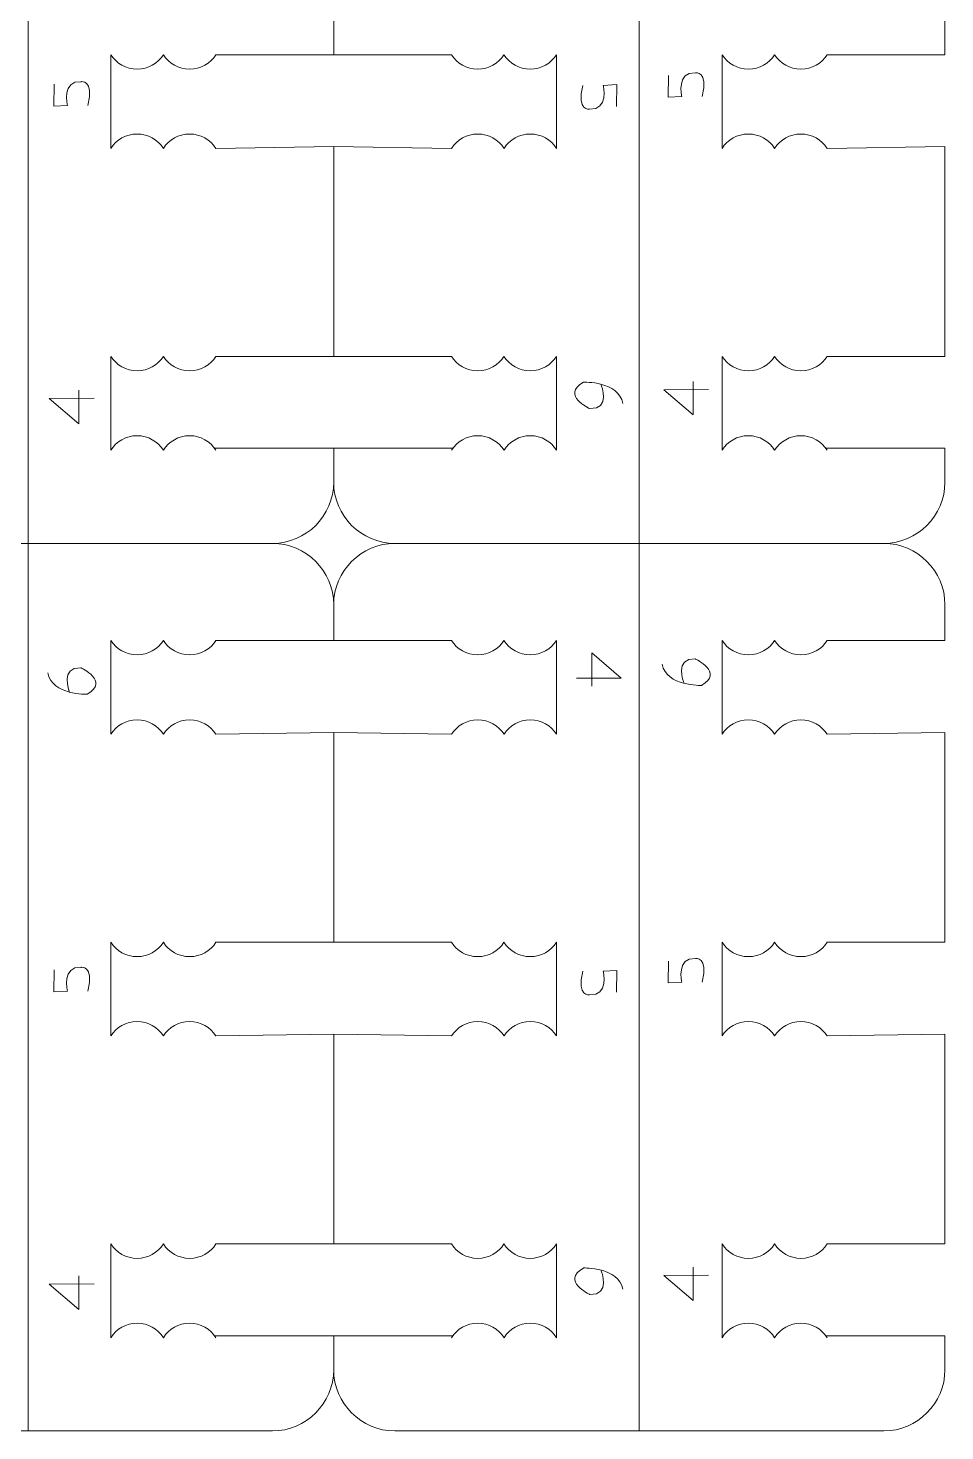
# Model space of a CAD drawing. Header units: centimetres. Extents: x -25 to 25, y -32.5 to 32.5.
# Drawn here: x 17.604 to 20.66, y 10.937 to 15.61 of the extents above; entities that cross this region are included whole.
import ezdxf

# ---------------------------------------------------------------- set-up
doc = ezdxf.new("R2010")
doc.units = ezdxf.units.CM
doc.header["$MEASUREMENT"] = 0
doc.layers.add('Capa 1', color=7, linetype='Continuous')

msp = doc.modelspace()

# ---------------------------------------------------------------- linework, layer by layer
at = {"layer": 'Capa 1', "color": 250, "lineweight": 9}
for points in [[(17.60376, 13.89342), (17.60376, 13.89342), (17.60376, 16.84943), (17.60376, 16.84943)], [(19.64104, 13.89342), (19.64104, 13.89342), (19.64104, 16.84943), (19.64104, 16.84943)], [(17.87944, 15.2089), (17.87944, 15.2089), (17.8796, 15.521), (17.8796, 15.521)], [(19.01472, 15.521), (19.01472, 15.521), (18.62239, 15.521), (18.62239, 15.521)], [(19.36534, 15.2089), (19.36534, 15.2089), (19.36517, 15.521), (19.36517, 15.521)], [(19.91672, 15.2089), (19.91672, 15.2089), (19.91689, 15.521), (19.91689, 15.521)], [(18.62239, 15.21516), (18.62239, 15.21516), (19.01488, 15.2089), (19.01488, 15.2089)], [(17.87944, 14.20405), (17.87944, 14.20405), (17.8796, 14.51615), (17.8796, 14.51615)], [(19.01472, 14.51615), (19.01472, 14.51615), (18.62239, 14.51615), (18.62239, 14.51615)], [(19.36534, 14.20405), (19.36534, 14.20405), (19.36517, 14.51615), (19.36517, 14.51615)], [(19.91672, 14.20405), (19.91672, 14.20405), (19.91689, 14.51615), (19.91689, 14.51615)], [(18.62239, 14.2103), (18.62239, 14.2103), (19.01923, 14.2103), (19.01923, 14.2103)], [(17.60376, 10.93743), (17.60376, 10.93743), (17.60376, 13.89344), (17.60376, 13.89344)], [(18.62239, 13.68952), (18.62239, 13.80167), (18.71414, 13.89342), (18.82629, 13.89342)], [(19.64104, 10.93743), (19.64104, 10.93743), (19.64104, 13.89344), (19.64104, 13.89344)], [(17.87944, 13.25777), (17.87944, 13.25777), (17.8796, 13.56987), (17.8796, 13.56987)], [(19.01472, 13.56987), (19.01472, 13.56987), (18.62239, 13.56987), (18.62239, 13.56987)], [(19.36534, 13.25777), (19.36534, 13.25777), (19.36517, 13.56987), (19.36517, 13.56987)], [(19.91672, 13.25777), (19.91672, 13.25777), (19.91689, 13.56987), (19.91689, 13.56987)], [(18.62239, 13.26402), (18.62239, 13.26402), (19.01488, 13.25777), (19.01488, 13.25777)], [(17.87944, 12.25291), (17.87944, 12.25291), (17.8796, 12.56501), (17.8796, 12.56501)], [(19.01472, 12.56501), (19.01472, 12.56501), (18.62239, 12.56501), (18.62239, 12.56501)], [(19.36534, 12.25291), (19.36534, 12.25291), (19.36517, 12.56501), (19.36517, 12.56501)], [(19.91672, 12.25291), (19.91672, 12.25291), (19.91689, 12.56501), (19.91689, 12.56501)], [(18.62239, 12.25916), (18.62239, 12.25916), (19.01488, 12.25291), (19.01488, 12.25291)], [(17.87944, 11.24806), (17.87944, 11.24806), (17.8796, 11.56016), (17.8796, 11.56016)], [(19.01472, 11.56016), (19.01472, 11.56016), (18.62239, 11.56016), (18.62239, 11.56016)], [(19.36534, 11.24806), (19.36534, 11.24806), (19.36517, 11.56016), (19.36517, 11.56016)], [(19.91672, 11.24806), (19.91672, 11.24806), (19.91689, 11.56016), (19.91689, 11.56016)], [(18.62239, 11.25431), (18.62239, 11.25431), (19.01923, 11.25431), (19.01923, 11.25431)]]:
    msp.add_open_spline(points, degree=3, dxfattribs=at)
for points, knots in [([(18.23006, 15.521), (18.23006, 15.521), (18.62239, 15.521), (18.62239, 15.521), (18.62239, 15.521), (18.62239, 15.521), (18.62239, 16.22001), (18.62239, 16.22001), (18.62239, 16.22001), (18.62239, 16.22001), (18.22989, 16.21376), (18.22989, 16.21376)], [0, 0, 0, 0, 0.25, 0.25, 0.25, 0.25, 0.5, 0.5, 0.5, 0.5, 1, 1, 1, 1]), ([(20.26734, 15.521), (20.26734, 15.521), (20.65967, 15.521), (20.65967, 15.521), (20.65967, 15.521), (20.65967, 15.521), (20.65967, 16.22001), (20.65967, 16.22001), (20.65967, 16.22001), (20.65967, 16.22001), (20.26717, 16.21376), (20.26717, 16.21376)], [0, 0, 0, 0, 0.25, 0.25, 0.25, 0.25, 0.5, 0.5, 0.5, 0.5, 1, 1, 1, 1]), ([(18.05483, 15.521), (18.03634, 15.49219), (18.004, 15.47309), (17.96722, 15.47309), (17.96722, 15.47309), (17.93043, 15.47309), (17.8981, 15.49219), (17.8796, 15.521)], [0, 0, 0, 0, 0.3333333, 0.3333333, 0.3333333, 0.3333333, 1, 1, 1, 1]), ([(18.23006, 15.521), (18.21156, 15.49219), (18.17923, 15.47309), (18.14245, 15.47309), (18.14245, 15.47309), (18.10566, 15.47309), (18.07333, 15.49219), (18.05483, 15.521)], [0, 0, 0, 0, 0.3333333, 0.3333333, 0.3333333, 0.3333333, 1, 1, 1, 1]), ([(19.01472, 15.521), (19.03321, 15.49219), (19.06555, 15.47309), (19.10233, 15.47309), (19.10233, 15.47309), (19.13912, 15.47309), (19.17145, 15.49219), (19.18994, 15.521)], [0, 0, 0, 0, 0.3333333, 0.3333333, 0.3333333, 0.3333333, 1, 1, 1, 1]), ([(19.18994, 15.521), (19.20844, 15.49219), (19.24077, 15.47309), (19.27756, 15.47309), (19.27756, 15.47309), (19.31434, 15.47309), (19.34668, 15.49219), (19.36517, 15.521)], [0, 0, 0, 0, 0.3333333, 0.3333333, 0.3333333, 0.3333333, 1, 1, 1, 1]), ([(20.09211, 15.521), (20.07362, 15.49219), (20.04128, 15.47309), (20.0045, 15.47309), (20.0045, 15.47309), (19.96771, 15.47309), (19.93538, 15.49219), (19.91689, 15.521)], [0, 0, 0, 0, 0.3333333, 0.3333333, 0.3333333, 0.3333333, 1, 1, 1, 1]), ([(20.26734, 15.521), (20.24884, 15.49219), (20.21651, 15.47309), (20.17973, 15.47309), (20.17973, 15.47309), (20.14294, 15.47309), (20.11061, 15.49219), (20.09211, 15.521)], [0, 0, 0, 0, 0.3333333, 0.3333333, 0.3333333, 0.3333333, 1, 1, 1, 1]), ([(18.05467, 15.2089), (18.03617, 15.23772), (18.00384, 15.25682), (17.96705, 15.25682), (17.96705, 15.25682), (17.93027, 15.25682), (17.89793, 15.23772), (17.87944, 15.2089)], [0, 0, 0, 0, 0.3333333, 0.3333333, 0.3333333, 0.3333333, 1, 1, 1, 1]), ([(18.22989, 15.2089), (18.2114, 15.23772), (18.17906, 15.25682), (18.14228, 15.25682), (18.14228, 15.25682), (18.10549, 15.25682), (18.07316, 15.23772), (18.05467, 15.2089)], [0, 0, 0, 0, 0.3333333, 0.3333333, 0.3333333, 0.3333333, 1, 1, 1, 1]), ([(19.01488, 15.2089), (19.03338, 15.23772), (19.06571, 15.25682), (19.1025, 15.25682), (19.1025, 15.25682), (19.13928, 15.25682), (19.17161, 15.23772), (19.19011, 15.2089)], [0, 0, 0, 0, 0.3333333, 0.3333333, 0.3333333, 0.3333333, 1, 1, 1, 1]), ([(19.19011, 15.2089), (19.20861, 15.23772), (19.24094, 15.25682), (19.27773, 15.25682), (19.27773, 15.25682), (19.31451, 15.25682), (19.34684, 15.23772), (19.36534, 15.2089)], [0, 0, 0, 0, 0.3333333, 0.3333333, 0.3333333, 0.3333333, 1, 1, 1, 1]), ([(20.09195, 15.2089), (20.07345, 15.23772), (20.04112, 15.25682), (20.00433, 15.25682), (20.00433, 15.25682), (19.96755, 15.25682), (19.93522, 15.23772), (19.91672, 15.2089)], [0, 0, 0, 0, 0.3333333, 0.3333333, 0.3333333, 0.3333333, 1, 1, 1, 1]), ([(20.26717, 15.2089), (20.24868, 15.23772), (20.21635, 15.25682), (20.17956, 15.25682), (20.17956, 15.25682), (20.14278, 15.25682), (20.11044, 15.23772), (20.09195, 15.2089)], [0, 0, 0, 0, 0.3333333, 0.3333333, 0.3333333, 0.3333333, 1, 1, 1, 1]), ([(18.23006, 14.51615), (18.23006, 14.51615), (18.62239, 14.51615), (18.62239, 14.51615), (18.62239, 14.51615), (18.62239, 14.51615), (18.62239, 15.21516), (18.62239, 15.21516), (18.62239, 15.21516), (18.62239, 15.21516), (18.22989, 15.2089), (18.22989, 15.2089)], [0, 0, 0, 0, 0.25, 0.25, 0.25, 0.25, 0.5, 0.5, 0.5, 0.5, 1, 1, 1, 1]), ([(20.26734, 14.51615), (20.26734, 14.51615), (20.65967, 14.51615), (20.65967, 14.51615), (20.65967, 14.51615), (20.65967, 14.51615), (20.65967, 15.21516), (20.65967, 15.21516), (20.65967, 15.21516), (20.65967, 15.21516), (20.26717, 15.2089), (20.26717, 15.2089)], [0, 0, 0, 0, 0.25, 0.25, 0.25, 0.25, 0.5, 0.5, 0.5, 0.5, 1, 1, 1, 1]), ([(18.05483, 14.51615), (18.03634, 14.48733), (18.004, 14.46823), (17.96722, 14.46823), (17.96722, 14.46823), (17.93043, 14.46823), (17.8981, 14.48733), (17.8796, 14.51615)], [0, 0, 0, 0, 0.3333333, 0.3333333, 0.3333333, 0.3333333, 1, 1, 1, 1]), ([(18.23006, 14.51615), (18.21156, 14.48733), (18.17923, 14.46823), (18.14245, 14.46823), (18.14245, 14.46823), (18.10566, 14.46823), (18.07333, 14.48733), (18.05483, 14.51615)], [0, 0, 0, 0, 0.3333333, 0.3333333, 0.3333333, 0.3333333, 1, 1, 1, 1]), ([(19.01472, 14.51615), (19.03321, 14.48733), (19.06555, 14.46823), (19.10233, 14.46823), (19.10233, 14.46823), (19.13912, 14.46823), (19.17145, 14.48733), (19.18994, 14.51615)], [0, 0, 0, 0, 0.3333333, 0.3333333, 0.3333333, 0.3333333, 1, 1, 1, 1]), ([(19.18994, 14.51615), (19.20844, 14.48733), (19.24077, 14.46823), (19.27756, 14.46823), (19.27756, 14.46823), (19.31434, 14.46823), (19.34668, 14.48733), (19.36517, 14.51615)], [0, 0, 0, 0, 0.3333333, 0.3333333, 0.3333333, 0.3333333, 1, 1, 1, 1]), ([(20.09211, 14.51615), (20.07362, 14.48733), (20.04128, 14.46823), (20.0045, 14.46823), (20.0045, 14.46823), (19.96771, 14.46823), (19.93538, 14.48733), (19.91689, 14.51615)], [0, 0, 0, 0, 0.3333333, 0.3333333, 0.3333333, 0.3333333, 1, 1, 1, 1]), ([(20.26734, 14.51615), (20.24884, 14.48733), (20.21651, 14.46823), (20.17973, 14.46823), (20.17973, 14.46823), (20.14294, 14.46823), (20.11061, 14.48733), (20.09211, 14.51615)], [0, 0, 0, 0, 0.3333333, 0.3333333, 0.3333333, 0.3333333, 1, 1, 1, 1]), ([(18.05467, 14.20405), (18.03617, 14.23286), (18.00384, 14.25196), (17.96705, 14.25196), (17.96705, 14.25196), (17.93027, 14.25196), (17.89793, 14.23286), (17.87944, 14.20405)], [0, 0, 0, 0, 0.3333333, 0.3333333, 0.3333333, 0.3333333, 1, 1, 1, 1]), ([(18.22989, 14.20405), (18.2114, 14.23286), (18.17906, 14.25196), (18.14228, 14.25196), (18.14228, 14.25196), (18.10549, 14.25196), (18.07316, 14.23286), (18.05467, 14.20405)], [0, 0, 0, 0, 0.3333333, 0.3333333, 0.3333333, 0.3333333, 1, 1, 1, 1]), ([(19.01488, 14.20405), (19.03338, 14.23286), (19.06571, 14.25196), (19.1025, 14.25196), (19.1025, 14.25196), (19.13928, 14.25196), (19.17161, 14.23286), (19.19011, 14.20405)], [0, 0, 0, 0, 0.3333333, 0.3333333, 0.3333333, 0.3333333, 1, 1, 1, 1]), ([(19.19011, 14.20405), (19.20861, 14.23286), (19.24094, 14.25196), (19.27773, 14.25196), (19.27773, 14.25196), (19.31451, 14.25196), (19.34684, 14.23286), (19.36534, 14.20405)], [0, 0, 0, 0, 0.3333333, 0.3333333, 0.3333333, 0.3333333, 1, 1, 1, 1]), ([(20.09195, 14.20405), (20.07345, 14.23286), (20.04112, 14.25196), (20.00433, 14.25196), (20.00433, 14.25196), (19.96755, 14.25196), (19.93522, 14.23286), (19.91672, 14.20405)], [0, 0, 0, 0, 0.3333333, 0.3333333, 0.3333333, 0.3333333, 1, 1, 1, 1]), ([(20.26717, 14.20405), (20.24868, 14.23286), (20.21635, 14.25196), (20.17956, 14.25196), (20.17956, 14.25196), (20.14278, 14.25196), (20.11044, 14.23286), (20.09195, 14.20405)], [0, 0, 0, 0, 0.3333333, 0.3333333, 0.3333333, 0.3333333, 1, 1, 1, 1]), ([(17.60375, 13.89342), (18.07587, 13.89342), (18.41849, 13.89342), (18.41849, 13.89342), (18.41849, 13.89342), (18.53063, 13.89342), (18.62239, 13.98518), (18.62239, 14.09732), (18.62239, 14.09732), (18.62239, 14.09732), (18.62239, 14.2103), (18.62239, 14.2103), (18.62239, 14.2103), (18.62239, 14.2103), (18.22555, 14.2103), (18.22555, 14.2103)], [0, 0, 0, 0, 0.2, 0.2, 0.2, 0.2, 0.4, 0.4, 0.4, 0.4, 0.6, 0.6, 0.6, 0.6, 1, 1, 1, 1]), ([(19.64103, 13.89342), (20.11315, 13.89342), (20.45577, 13.89342), (20.45577, 13.89342), (20.45577, 13.89342), (20.56792, 13.89342), (20.65967, 13.98518), (20.65967, 14.09732), (20.65967, 14.09732), (20.65967, 14.09732), (20.65967, 14.2103), (20.65967, 14.2103), (20.65967, 14.2103), (20.65967, 14.2103), (20.26283, 14.2103), (20.26283, 14.2103)], [0, 0, 0, 0, 0.2, 0.2, 0.2, 0.2, 0.4, 0.4, 0.4, 0.4, 0.6, 0.6, 0.6, 0.6, 1, 1, 1, 1]), ([(17.60375, 13.89342), (17.13163, 13.89342), (16.78901, 13.89342), (16.78901, 13.89342), (16.78901, 13.89342), (16.67686, 13.89342), (16.58511, 13.98518), (16.58511, 14.09732)], [0, 0, 0, 0, 0.3333333, 0.3333333, 0.3333333, 0.3333333, 1, 1, 1, 1]), ([(19.64103, 13.89342), (19.16891, 13.89342), (18.82629, 13.89342), (18.82629, 13.89342), (18.82629, 13.89342), (18.71414, 13.89342), (18.62239, 13.98518), (18.62239, 14.09732)], [0, 0, 0, 0, 0.3333333, 0.3333333, 0.3333333, 0.3333333, 1, 1, 1, 1]), ([(18.23006, 13.56987), (18.23006, 13.56987), (18.62239, 13.56987), (18.62239, 13.56987), (18.62239, 13.56987), (18.62239, 13.56987), (18.62239, 13.68952), (18.62239, 13.68952), (18.62239, 13.68952), (18.62239, 13.80167), (18.53063, 13.89342), (18.41849, 13.89342)], [0, 0, 0, 0, 0.25, 0.25, 0.25, 0.25, 0.5, 0.5, 0.5, 0.5, 1, 1, 1, 1]), ([(20.26734, 13.56987), (20.26734, 13.56987), (20.65967, 13.56987), (20.65967, 13.56987), (20.65967, 13.56987), (20.65967, 13.56987), (20.65967, 13.68952), (20.65967, 13.68952), (20.65967, 13.68952), (20.65967, 13.80167), (20.56792, 13.89342), (20.45577, 13.89342)], [0, 0, 0, 0, 0.25, 0.25, 0.25, 0.25, 0.5, 0.5, 0.5, 0.5, 1, 1, 1, 1]), ([(18.05483, 13.56987), (18.03634, 13.54105), (18.004, 13.52195), (17.96722, 13.52195), (17.96722, 13.52195), (17.93043, 13.52195), (17.8981, 13.54105), (17.8796, 13.56987)], [0, 0, 0, 0, 0.3333333, 0.3333333, 0.3333333, 0.3333333, 1, 1, 1, 1]), ([(18.23006, 13.56987), (18.21156, 13.54105), (18.17923, 13.52195), (18.14245, 13.52195), (18.14245, 13.52195), (18.10566, 13.52195), (18.07333, 13.54105), (18.05483, 13.56987)], [0, 0, 0, 0, 0.3333333, 0.3333333, 0.3333333, 0.3333333, 1, 1, 1, 1]), ([(19.01472, 13.56987), (19.03321, 13.54105), (19.06555, 13.52195), (19.10233, 13.52195), (19.10233, 13.52195), (19.13912, 13.52195), (19.17145, 13.54105), (19.18994, 13.56987)], [0, 0, 0, 0, 0.3333333, 0.3333333, 0.3333333, 0.3333333, 1, 1, 1, 1]), ([(19.18994, 13.56987), (19.20844, 13.54105), (19.24077, 13.52195), (19.27756, 13.52195), (19.27756, 13.52195), (19.31434, 13.52195), (19.34668, 13.54105), (19.36517, 13.56987)], [0, 0, 0, 0, 0.3333333, 0.3333333, 0.3333333, 0.3333333, 1, 1, 1, 1]), ([(20.09211, 13.56987), (20.07362, 13.54105), (20.04128, 13.52195), (20.0045, 13.52195), (20.0045, 13.52195), (19.96771, 13.52195), (19.93538, 13.54105), (19.91689, 13.56987)], [0, 0, 0, 0, 0.3333333, 0.3333333, 0.3333333, 0.3333333, 1, 1, 1, 1]), ([(20.26734, 13.56987), (20.24884, 13.54105), (20.21651, 13.52195), (20.17973, 13.52195), (20.17973, 13.52195), (20.14294, 13.52195), (20.11061, 13.54105), (20.09211, 13.56987)], [0, 0, 0, 0, 0.3333333, 0.3333333, 0.3333333, 0.3333333, 1, 1, 1, 1]), ([(18.05467, 13.25777), (18.03617, 13.28659), (18.00384, 13.30569), (17.96705, 13.30569), (17.96705, 13.30569), (17.93027, 13.30569), (17.89793, 13.28659), (17.87944, 13.25777)], [0, 0, 0, 0, 0.3333333, 0.3333333, 0.3333333, 0.3333333, 1, 1, 1, 1]), ([(18.22989, 13.25777), (18.2114, 13.28659), (18.17906, 13.30569), (18.14228, 13.30569), (18.14228, 13.30569), (18.10549, 13.30569), (18.07316, 13.28659), (18.05467, 13.25777)], [0, 0, 0, 0, 0.3333333, 0.3333333, 0.3333333, 0.3333333, 1, 1, 1, 1]), ([(19.01488, 13.25777), (19.03338, 13.28659), (19.06571, 13.30569), (19.1025, 13.30569), (19.1025, 13.30569), (19.13928, 13.30569), (19.17161, 13.28659), (19.19011, 13.25777)], [0, 0, 0, 0, 0.3333333, 0.3333333, 0.3333333, 0.3333333, 1, 1, 1, 1]), ([(19.19011, 13.25777), (19.20861, 13.28659), (19.24094, 13.30569), (19.27773, 13.30569), (19.27773, 13.30569), (19.31451, 13.30569), (19.34684, 13.28659), (19.36534, 13.25777)], [0, 0, 0, 0, 0.3333333, 0.3333333, 0.3333333, 0.3333333, 1, 1, 1, 1]), ([(20.09195, 13.25777), (20.07345, 13.28659), (20.04112, 13.30569), (20.00433, 13.30569), (20.00433, 13.30569), (19.96755, 13.30569), (19.93522, 13.28659), (19.91672, 13.25777)], [0, 0, 0, 0, 0.3333333, 0.3333333, 0.3333333, 0.3333333, 1, 1, 1, 1]), ([(20.26717, 13.25777), (20.24868, 13.28659), (20.21635, 13.30569), (20.17956, 13.30569), (20.17956, 13.30569), (20.14278, 13.30569), (20.11044, 13.28659), (20.09195, 13.25777)], [0, 0, 0, 0, 0.3333333, 0.3333333, 0.3333333, 0.3333333, 1, 1, 1, 1]), ([(18.23006, 12.56501), (18.23006, 12.56501), (18.62239, 12.56501), (18.62239, 12.56501), (18.62239, 12.56501), (18.62239, 12.56501), (18.62239, 13.26402), (18.62239, 13.26402), (18.62239, 13.26402), (18.62239, 13.26402), (18.22989, 13.25777), (18.22989, 13.25777)], [0, 0, 0, 0, 0.25, 0.25, 0.25, 0.25, 0.5, 0.5, 0.5, 0.5, 1, 1, 1, 1]), ([(20.26734, 12.56501), (20.26734, 12.56501), (20.65967, 12.56501), (20.65967, 12.56501), (20.65967, 12.56501), (20.65967, 12.56501), (20.65967, 13.26402), (20.65967, 13.26402), (20.65967, 13.26402), (20.65967, 13.26402), (20.26717, 13.25777), (20.26717, 13.25777)], [0, 0, 0, 0, 0.25, 0.25, 0.25, 0.25, 0.5, 0.5, 0.5, 0.5, 1, 1, 1, 1]), ([(18.05483, 12.56501), (18.03634, 12.5362), (18.004, 12.5171), (17.96722, 12.5171), (17.96722, 12.5171), (17.93043, 12.5171), (17.8981, 12.5362), (17.8796, 12.56501)], [0, 0, 0, 0, 0.3333333, 0.3333333, 0.3333333, 0.3333333, 1, 1, 1, 1]), ([(18.23006, 12.56501), (18.21156, 12.5362), (18.17923, 12.5171), (18.14245, 12.5171), (18.14245, 12.5171), (18.10566, 12.5171), (18.07333, 12.5362), (18.05483, 12.56501)], [0, 0, 0, 0, 0.3333333, 0.3333333, 0.3333333, 0.3333333, 1, 1, 1, 1]), ([(19.01472, 12.56501), (19.03321, 12.5362), (19.06555, 12.5171), (19.10233, 12.5171), (19.10233, 12.5171), (19.13912, 12.5171), (19.17145, 12.5362), (19.18994, 12.56501)], [0, 0, 0, 0, 0.3333333, 0.3333333, 0.3333333, 0.3333333, 1, 1, 1, 1]), ([(19.18994, 12.56501), (19.20844, 12.5362), (19.24077, 12.5171), (19.27756, 12.5171), (19.27756, 12.5171), (19.31434, 12.5171), (19.34668, 12.5362), (19.36517, 12.56501)], [0, 0, 0, 0, 0.3333333, 0.3333333, 0.3333333, 0.3333333, 1, 1, 1, 1]), ([(20.09211, 12.56501), (20.07362, 12.5362), (20.04128, 12.5171), (20.0045, 12.5171), (20.0045, 12.5171), (19.96771, 12.5171), (19.93538, 12.5362), (19.91689, 12.56501)], [0, 0, 0, 0, 0.3333333, 0.3333333, 0.3333333, 0.3333333, 1, 1, 1, 1]), ([(20.26734, 12.56501), (20.24884, 12.5362), (20.21651, 12.5171), (20.17973, 12.5171), (20.17973, 12.5171), (20.14294, 12.5171), (20.11061, 12.5362), (20.09211, 12.56501)], [0, 0, 0, 0, 0.3333333, 0.3333333, 0.3333333, 0.3333333, 1, 1, 1, 1]), ([(18.05467, 12.25291), (18.03617, 12.28173), (18.00384, 12.30083), (17.96705, 12.30083), (17.96705, 12.30083), (17.93027, 12.30083), (17.89793, 12.28173), (17.87944, 12.25291)], [0, 0, 0, 0, 0.3333333, 0.3333333, 0.3333333, 0.3333333, 1, 1, 1, 1]), ([(18.22989, 12.25291), (18.2114, 12.28173), (18.17906, 12.30083), (18.14228, 12.30083), (18.14228, 12.30083), (18.10549, 12.30083), (18.07316, 12.28173), (18.05467, 12.25291)], [0, 0, 0, 0, 0.3333333, 0.3333333, 0.3333333, 0.3333333, 1, 1, 1, 1]), ([(19.01488, 12.25291), (19.03338, 12.28173), (19.06571, 12.30083), (19.1025, 12.30083), (19.1025, 12.30083), (19.13928, 12.30083), (19.17161, 12.28173), (19.19011, 12.25291)], [0, 0, 0, 0, 0.3333333, 0.3333333, 0.3333333, 0.3333333, 1, 1, 1, 1]), ([(19.19011, 12.25291), (19.20861, 12.28173), (19.24094, 12.30083), (19.27773, 12.30083), (19.27773, 12.30083), (19.31451, 12.30083), (19.34684, 12.28173), (19.36534, 12.25291)], [0, 0, 0, 0, 0.3333333, 0.3333333, 0.3333333, 0.3333333, 1, 1, 1, 1]), ([(20.09195, 12.25291), (20.07345, 12.28173), (20.04112, 12.30083), (20.00433, 12.30083), (20.00433, 12.30083), (19.96755, 12.30083), (19.93522, 12.28173), (19.91672, 12.25291)], [0, 0, 0, 0, 0.3333333, 0.3333333, 0.3333333, 0.3333333, 1, 1, 1, 1]), ([(20.26717, 12.25291), (20.24868, 12.28173), (20.21635, 12.30083), (20.17956, 12.30083), (20.17956, 12.30083), (20.14278, 12.30083), (20.11044, 12.28173), (20.09195, 12.25291)], [0, 0, 0, 0, 0.3333333, 0.3333333, 0.3333333, 0.3333333, 1, 1, 1, 1]), ([(18.23006, 11.56016), (18.23006, 11.56016), (18.62239, 11.56016), (18.62239, 11.56016), (18.62239, 11.56016), (18.62239, 11.56016), (18.62239, 12.25916), (18.62239, 12.25916), (18.62239, 12.25916), (18.62239, 12.25916), (18.22989, 12.25291), (18.22989, 12.25291)], [0, 0, 0, 0, 0.25, 0.25, 0.25, 0.25, 0.5, 0.5, 0.5, 0.5, 1, 1, 1, 1]), ([(20.26734, 11.56016), (20.26734, 11.56016), (20.65967, 11.56016), (20.65967, 11.56016), (20.65967, 11.56016), (20.65967, 11.56016), (20.65967, 12.25916), (20.65967, 12.25916), (20.65967, 12.25916), (20.65967, 12.25916), (20.26717, 12.25291), (20.26717, 12.25291)], [0, 0, 0, 0, 0.25, 0.25, 0.25, 0.25, 0.5, 0.5, 0.5, 0.5, 1, 1, 1, 1]), ([(18.05483, 11.56016), (18.03634, 11.53134), (18.004, 11.51224), (17.96722, 11.51224), (17.96722, 11.51224), (17.93043, 11.51224), (17.8981, 11.53134), (17.8796, 11.56016)], [0, 0, 0, 0, 0.3333333, 0.3333333, 0.3333333, 0.3333333, 1, 1, 1, 1]), ([(18.23006, 11.56016), (18.21156, 11.53134), (18.17923, 11.51224), (18.14245, 11.51224), (18.14245, 11.51224), (18.10566, 11.51224), (18.07333, 11.53134), (18.05483, 11.56016)], [0, 0, 0, 0, 0.3333333, 0.3333333, 0.3333333, 0.3333333, 1, 1, 1, 1]), ([(19.01472, 11.56016), (19.03321, 11.53134), (19.06555, 11.51224), (19.10233, 11.51224), (19.10233, 11.51224), (19.13912, 11.51224), (19.17145, 11.53134), (19.18994, 11.56016)], [0, 0, 0, 0, 0.3333333, 0.3333333, 0.3333333, 0.3333333, 1, 1, 1, 1]), ([(19.18994, 11.56016), (19.20844, 11.53134), (19.24077, 11.51224), (19.27756, 11.51224), (19.27756, 11.51224), (19.31434, 11.51224), (19.34668, 11.53134), (19.36517, 11.56016)], [0, 0, 0, 0, 0.3333333, 0.3333333, 0.3333333, 0.3333333, 1, 1, 1, 1]), ([(20.09211, 11.56016), (20.07362, 11.53134), (20.04128, 11.51224), (20.0045, 11.51224), (20.0045, 11.51224), (19.96771, 11.51224), (19.93538, 11.53134), (19.91689, 11.56016)], [0, 0, 0, 0, 0.3333333, 0.3333333, 0.3333333, 0.3333333, 1, 1, 1, 1]), ([(20.26734, 11.56016), (20.24884, 11.53134), (20.21651, 11.51224), (20.17973, 11.51224), (20.17973, 11.51224), (20.14294, 11.51224), (20.11061, 11.53134), (20.09211, 11.56016)], [0, 0, 0, 0, 0.3333333, 0.3333333, 0.3333333, 0.3333333, 1, 1, 1, 1]), ([(18.05467, 11.24806), (18.03617, 11.27687), (18.00384, 11.29597), (17.96705, 11.29597), (17.96705, 11.29597), (17.93027, 11.29597), (17.89793, 11.27687), (17.87944, 11.24806)], [0, 0, 0, 0, 0.3333333, 0.3333333, 0.3333333, 0.3333333, 1, 1, 1, 1]), ([(18.22989, 11.24806), (18.2114, 11.27687), (18.17906, 11.29597), (18.14228, 11.29597), (18.14228, 11.29597), (18.10549, 11.29597), (18.07316, 11.27687), (18.05467, 11.24806)], [0, 0, 0, 0, 0.3333333, 0.3333333, 0.3333333, 0.3333333, 1, 1, 1, 1]), ([(19.01488, 11.24806), (19.03338, 11.27687), (19.06571, 11.29597), (19.1025, 11.29597), (19.1025, 11.29597), (19.13928, 11.29597), (19.17161, 11.27687), (19.19011, 11.24806)], [0, 0, 0, 0, 0.3333333, 0.3333333, 0.3333333, 0.3333333, 1, 1, 1, 1]), ([(19.19011, 11.24806), (19.20861, 11.27687), (19.24094, 11.29597), (19.27773, 11.29597), (19.27773, 11.29597), (19.31451, 11.29597), (19.34684, 11.27687), (19.36534, 11.24806)], [0, 0, 0, 0, 0.3333333, 0.3333333, 0.3333333, 0.3333333, 1, 1, 1, 1]), ([(20.09195, 11.24806), (20.07345, 11.27687), (20.04112, 11.29597), (20.00433, 11.29597), (20.00433, 11.29597), (19.96755, 11.29597), (19.93522, 11.27687), (19.91672, 11.24806)], [0, 0, 0, 0, 0.3333333, 0.3333333, 0.3333333, 0.3333333, 1, 1, 1, 1]), ([(20.26717, 11.24806), (20.24868, 11.27687), (20.21635, 11.29597), (20.17956, 11.29597), (20.17956, 11.29597), (20.14278, 11.29597), (20.11044, 11.27687), (20.09195, 11.24806)], [0, 0, 0, 0, 0.3333333, 0.3333333, 0.3333333, 0.3333333, 1, 1, 1, 1]), ([(17.60375, 10.93743), (18.07587, 10.93743), (18.41849, 10.93743), (18.41849, 10.93743), (18.41849, 10.93743), (18.53063, 10.93743), (18.62239, 11.02919), (18.62239, 11.14133), (18.62239, 11.14133), (18.62239, 11.14133), (18.62239, 11.25431), (18.62239, 11.25431), (18.62239, 11.25431), (18.62239, 11.25431), (18.22555, 11.25431), (18.22555, 11.25431)], [0, 0, 0, 0, 0.2, 0.2, 0.2, 0.2, 0.4, 0.4, 0.4, 0.4, 0.6, 0.6, 0.6, 0.6, 1, 1, 1, 1]), ([(19.64103, 10.93743), (20.11315, 10.93743), (20.45577, 10.93743), (20.45577, 10.93743), (20.45577, 10.93743), (20.56792, 10.93743), (20.65967, 11.02919), (20.65967, 11.14133), (20.65967, 11.14133), (20.65967, 11.14133), (20.65967, 11.25431), (20.65967, 11.25431), (20.65967, 11.25431), (20.65967, 11.25431), (20.26283, 11.25431), (20.26283, 11.25431)], [0, 0, 0, 0, 0.2, 0.2, 0.2, 0.2, 0.4, 0.4, 0.4, 0.4, 0.6, 0.6, 0.6, 0.6, 1, 1, 1, 1]), ([(17.60375, 10.93743), (17.13163, 10.93743), (16.78901, 10.93743), (16.78901, 10.93743), (16.78901, 10.93743), (16.67686, 10.93743), (16.58511, 11.02919), (16.58511, 11.14133)], [0, 0, 0, 0, 0.3333333, 0.3333333, 0.3333333, 0.3333333, 1, 1, 1, 1]), ([(19.64103, 10.93743), (19.16891, 10.93743), (18.82629, 10.93743), (18.82629, 10.93743), (18.82629, 10.93743), (18.71414, 10.93743), (18.62239, 11.02919), (18.62239, 11.14133)], [0, 0, 0, 0, 0.3333333, 0.3333333, 0.3333333, 0.3333333, 1, 1, 1, 1])]:
    msp.add_open_spline(points, degree=3, knots=knots, dxfattribs=at)
at = {"layer": 'Capa 1', "color": 240, "lineweight": 9}
for points, knots in [([(19.78256, 15.38171), (19.78256, 15.38171), (19.76339, 15.46542), (19.8281, 15.46049), (19.8281, 15.46049), (19.8281, 15.46049), (19.87246, 15.46934), (19.85078, 15.38171)], [0, 0, 0, 0, 0.3333333, 0.3333333, 0.3333333, 0.3333333, 1, 1, 1, 1]), ([(17.69042, 15.42243), (17.69042, 15.42243), (17.68999, 15.34958), (17.68999, 15.34958), (17.68999, 15.34958), (17.68999, 15.34958), (17.7349, 15.3522), (17.7349, 15.3522)], [0, 0, 0, 0, 0.3333333, 0.3333333, 0.3333333, 0.3333333, 1, 1, 1, 1]), ([(17.7349, 15.3522), (17.7349, 15.3522), (17.71573, 15.4359), (17.78043, 15.43098), (17.78043, 15.43098), (17.78043, 15.43098), (17.82479, 15.43983), (17.80312, 15.3522)], [0, 0, 0, 0, 0.3333333, 0.3333333, 0.3333333, 0.3333333, 1, 1, 1, 1]), ([(19.52075, 15.41873), (19.52075, 15.41873), (19.53992, 15.33502), (19.47521, 15.33994), (19.47521, 15.33994), (19.47521, 15.33994), (19.43086, 15.33109), (19.45253, 15.41873)], [0, 0, 0, 0, 0.3333333, 0.3333333, 0.3333333, 0.3333333, 1, 1, 1, 1]), ([(19.56522, 15.34849), (19.56522, 15.34849), (19.56566, 15.42135), (19.56566, 15.42135), (19.56566, 15.42135), (19.56566, 15.42135), (19.52075, 15.41873), (19.52075, 15.41873)], [0, 0, 0, 0, 0.3333333, 0.3333333, 0.3333333, 0.3333333, 1, 1, 1, 1]), ([(19.73809, 15.45195), (19.73809, 15.45195), (19.73765, 15.37909), (19.73765, 15.37909), (19.73765, 15.37909), (19.73765, 15.37909), (19.78256, 15.38171), (19.78256, 15.38171)], [0, 0, 0, 0, 0.3333333, 0.3333333, 0.3333333, 0.3333333, 1, 1, 1, 1]), ([(17.77316, 14.40326), (17.77316, 14.40326), (17.77316, 14.29202), (17.77316, 14.29202), (17.77316, 14.29202), (17.77316, 14.29202), (17.6747, 14.3757), (17.6747, 14.3757), (17.6747, 14.3757), (17.6747, 14.3757), (17.82438, 14.37666), (17.82438, 14.37666)], [0, 0, 0, 0, 0.25, 0.25, 0.25, 0.25, 0.5, 0.5, 0.5, 0.5, 1, 1, 1, 1]), ([(19.51416, 14.42109), (19.51416, 14.42109), (19.54646, 14.33838), (19.47584, 14.34232), (19.47584, 14.34232), (19.47584, 14.34232), (19.37885, 14.38628), (19.45507, 14.4303), (19.45507, 14.4303), (19.45507, 14.4303), (19.57062, 14.43423), (19.58636, 14.35943)], [0, 0, 0, 0, 0.25, 0.25, 0.25, 0.25, 0.5, 0.5, 0.5, 0.5, 1, 1, 1, 1]), ([(19.82083, 14.43278), (19.82083, 14.43278), (19.82083, 14.32153), (19.82083, 14.32153), (19.82083, 14.32153), (19.82083, 14.32153), (19.72237, 14.40521), (19.72237, 14.40521), (19.72237, 14.40521), (19.72237, 14.40521), (19.87204, 14.40617), (19.87204, 14.40617)], [0, 0, 0, 0, 0.25, 0.25, 0.25, 0.25, 0.5, 0.5, 0.5, 0.5, 1, 1, 1, 1]), ([(19.48248, 13.41746), (19.48248, 13.41746), (19.48248, 13.52871), (19.48248, 13.52871), (19.48248, 13.52871), (19.48248, 13.52871), (19.58094, 13.44503), (19.58094, 13.44503), (19.58094, 13.44503), (19.58094, 13.44503), (19.43127, 13.44407), (19.43127, 13.44407)], [0, 0, 0, 0, 0.25, 0.25, 0.25, 0.25, 0.5, 0.5, 0.5, 0.5, 1, 1, 1, 1]), ([(19.78915, 13.42964), (19.78915, 13.42964), (19.75685, 13.51235), (19.82747, 13.50841), (19.82747, 13.50841), (19.82747, 13.50841), (19.92446, 13.46445), (19.84824, 13.42043), (19.84824, 13.42043), (19.84824, 13.42043), (19.73269, 13.4165), (19.71695, 13.4913)], [0, 0, 0, 0, 0.25, 0.25, 0.25, 0.25, 0.5, 0.5, 0.5, 0.5, 1, 1, 1, 1]), ([(17.74148, 13.40013), (17.74148, 13.40013), (17.70919, 13.48284), (17.77981, 13.4789), (17.77981, 13.4789), (17.77981, 13.4789), (17.8768, 13.43494), (17.80058, 13.39092), (17.80058, 13.39092), (17.80058, 13.39092), (17.68503, 13.38699), (17.66929, 13.46179)], [0, 0, 0, 0, 0.25, 0.25, 0.25, 0.25, 0.5, 0.5, 0.5, 0.5, 1, 1, 1, 1]), ([(17.7349, 12.40249), (17.7349, 12.40249), (17.71573, 12.4862), (17.78043, 12.48127), (17.78043, 12.48127), (17.78043, 12.48127), (17.82479, 12.49012), (17.80312, 12.40249)], [0, 0, 0, 0, 0.3333333, 0.3333333, 0.3333333, 0.3333333, 1, 1, 1, 1]), ([(19.73809, 12.50224), (19.73809, 12.50224), (19.73765, 12.42938), (19.73765, 12.42938), (19.73765, 12.42938), (19.73765, 12.42938), (19.78256, 12.432), (19.78256, 12.432)], [0, 0, 0, 0, 0.3333333, 0.3333333, 0.3333333, 0.3333333, 1, 1, 1, 1]), ([(19.78256, 12.432), (19.78256, 12.432), (19.76339, 12.51571), (19.8281, 12.51079), (19.8281, 12.51079), (19.8281, 12.51079), (19.87246, 12.51964), (19.85078, 12.432)], [0, 0, 0, 0, 0.3333333, 0.3333333, 0.3333333, 0.3333333, 1, 1, 1, 1]), ([(17.69042, 12.47273), (17.69042, 12.47273), (17.68999, 12.39987), (17.68999, 12.39987), (17.68999, 12.39987), (17.68999, 12.39987), (17.7349, 12.40249), (17.7349, 12.40249)], [0, 0, 0, 0, 0.3333333, 0.3333333, 0.3333333, 0.3333333, 1, 1, 1, 1]), ([(19.52075, 12.46853), (19.52075, 12.46853), (19.53992, 12.38483), (19.47521, 12.38975), (19.47521, 12.38975), (19.47521, 12.38975), (19.43086, 12.3809), (19.45253, 12.46853)], [0, 0, 0, 0, 0.3333333, 0.3333333, 0.3333333, 0.3333333, 1, 1, 1, 1]), ([(19.56522, 12.39829), (19.56522, 12.39829), (19.56566, 12.47115), (19.56566, 12.47115), (19.56566, 12.47115), (19.56566, 12.47115), (19.52075, 12.46853), (19.52075, 12.46853)], [0, 0, 0, 0, 0.3333333, 0.3333333, 0.3333333, 0.3333333, 1, 1, 1, 1]), ([(17.77316, 11.45356), (17.77316, 11.45356), (17.77316, 11.34231), (17.77316, 11.34231), (17.77316, 11.34231), (17.77316, 11.34231), (17.6747, 11.42599), (17.6747, 11.42599), (17.6747, 11.42599), (17.6747, 11.42599), (17.82438, 11.42695), (17.82438, 11.42695)], [0, 0, 0, 0, 0.25, 0.25, 0.25, 0.25, 0.5, 0.5, 0.5, 0.5, 1, 1, 1, 1]), ([(19.51416, 11.47089), (19.51416, 11.47089), (19.54646, 11.38818), (19.47584, 11.39212), (19.47584, 11.39212), (19.47584, 11.39212), (19.37885, 11.43608), (19.45507, 11.4801), (19.45507, 11.4801), (19.45507, 11.4801), (19.57062, 11.48404), (19.58636, 11.40923)], [0, 0, 0, 0, 0.25, 0.25, 0.25, 0.25, 0.5, 0.5, 0.5, 0.5, 1, 1, 1, 1]), ([(19.82083, 11.48307), (19.82083, 11.48307), (19.82083, 11.37183), (19.82083, 11.37183), (19.82083, 11.37183), (19.82083, 11.37183), (19.72237, 11.4555), (19.72237, 11.4555), (19.72237, 11.4555), (19.72237, 11.4555), (19.87204, 11.45647), (19.87204, 11.45647)], [0, 0, 0, 0, 0.25, 0.25, 0.25, 0.25, 0.5, 0.5, 0.5, 0.5, 1, 1, 1, 1])]:
    msp.add_open_spline(points, degree=3, knots=knots, dxfattribs=at)

doc.saveas('drawing.dxf')
